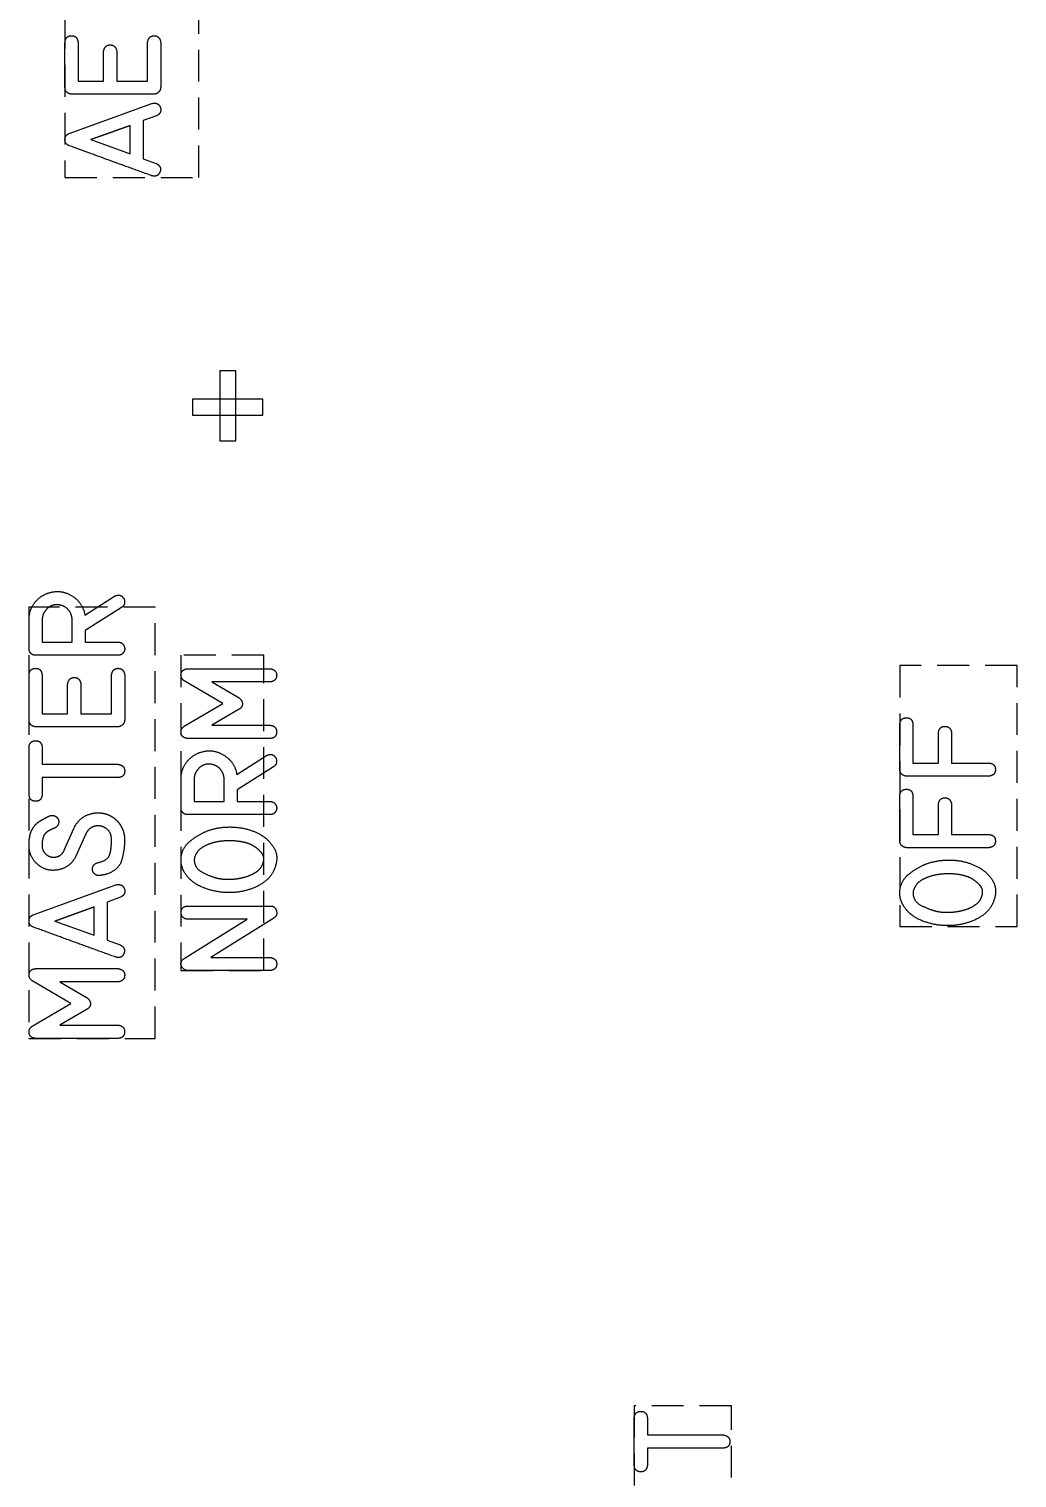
# Model space of a CAD drawing. Header units: millimetres. Extents: x -18.5 to 17.7, y -32.3 to 26.7.
# Drawn here: x 2.2 to 17.68, y -10.34 to 12.35 of the extents above; entities that cross this region are included whole.
import ezdxf

# ---------------------------------------------------------------- set-up
doc = ezdxf.new("R2010")
doc.units = ezdxf.units.MM
doc.linetypes.add('DASHED', pattern=[0.75, 0.5, -0.25])
doc.layers.get('0').update_dxf_attribs({"linetype": 'CONTINUOUS'})

msp = doc.modelspace()

# ---------------------------------------------------------------- linework, layer by layer
at = {"linetype": 'DASHED'}
for p, q in [((2.765, 16.286), (2.765, 10.022)), ((4.863, 10.022), (4.863, 16.286)), ((2.765, 10.022), (4.863, 10.022)), ((4.18, 3.293), (2.201, 3.293)), ((2.201, 3.293), (2.201, -3.46)), ((4.18, -3.46), (4.18, 3.293)), ((5.879, 2.54), (4.582, 2.54)), ((4.582, 2.54), (4.582, -2.398)), ((5.879, -2.398), (5.879, 2.54)), ((17.681, 2.377), (15.844, 2.377)), ((15.844, 2.377), (15.844, -1.709)), ((17.681, -1.709), (17.681, 2.377)), ((15.844, -1.709), (17.681, -1.709)), ((4.582, -2.398), (5.879, -2.398)), ((2.201, -3.46), (4.18, -3.46)), ((13.208, -9.212), (11.683, -9.212)), ((11.683, -9.212), (11.683, -12.588)), ((13.208, -12.588), (13.208, -9.212))]:
    msp.add_line(p, q, dxfattribs=at)
for p, q in [((2.765, 11.429), (2.765, 12.137)), ((2.97, 12.137), (2.97, 11.53)), ((4.059, 11.53), (4.059, 12.137)), ((4.265, 12.137), (4.265, 11.429)), ((3.37, 11.53), (3.37, 11.993)), ((3.578, 11.993), (3.578, 11.53)), ((2.97, 11.53), (3.37, 11.53)), ((3.578, 11.53), (4.059, 11.53)), ((2.833, 10.711), (4.127, 11.18)), ((4.161, 11.325), (2.868, 11.325)), ((4.199, 10.986), (3.989, 10.911)), ((3.989, 10.911), (3.989, 10.314)), ((3.784, 10.836), (3.169, 10.614)), ((3.169, 10.614), (3.784, 10.836)), ((3.784, 10.39), (3.784, 10.836)), ((3.169, 10.614), (3.784, 10.39)), ((3.989, 10.314), (4.194, 10.241)), ((3.077, 3.169), (3.542, 3.463)), ((3.074, 3.183), (3.077, 3.169)), ((3.653, 3.289), (3.083, 2.928)), ((2.202, 2.641), (2.202, 3.096)), ((2.408, 3.106), (2.408, 2.745)), ((2.877, 2.745), (2.877, 3.096)), ((2.408, 2.745), (2.877, 2.745)), ((3.083, 2.928), (3.083, 2.745)), ((3.083, 2.745), (3.598, 2.745)), ((3.598, 2.539), (2.304, 2.539)), ((4.687, 2.329), (5.98, 2.329)), ((2.202, 1.523), (2.202, 2.232)), ((2.406, 2.232), (2.406, 1.625)), ((2.807, 1.625), (2.807, 2.088)), ((3.014, 2.088), (3.014, 1.625)), ((3.495, 1.625), (3.495, 2.232)), ((3.701, 2.232), (3.701, 1.523)), ((5.238, 1.782), (4.633, 2.138)), ((5.98, 2.122), (5.065, 2.122)), ((5.065, 2.122), (5.495, 1.871)), ((2.406, 1.625), (2.807, 1.625)), ((3.014, 1.625), (3.495, 1.625)), ((4.633, 1.43), (5.238, 1.782)), ((5.495, 1.693), (5.067, 1.444)), ((3.597, 1.419), (2.304, 1.419)), ((5.067, 1.444), (5.98, 1.444)), ((15.844, 0.75), (15.844, 1.458)), ((16.05, 1.457), (16.05, 0.851)), ((5.98, 1.237), (4.687, 1.237)), ((16.45, 0.851), (16.45, 1.324)), ((16.656, 1.324), (16.656, 0.851)), ((2.202, 0.356), (2.202, 1.1)), ((2.408, 1.1), (2.408, 0.832)), ((5.458, 0.674), (5.923, 0.968)), ((2.408, 0.832), (3.599, 0.832)), ((5.455, 0.688), (5.458, 0.674)), ((6.034, 0.794), (5.463, 0.433)), ((16.05, 0.851), (16.45, 0.851)), ((16.656, 0.851), (17.24, 0.851)), ((3.599, 0.625), (2.408, 0.625)), ((2.408, 0.625), (2.408, 0.356)), ((4.583, 0.146), (4.583, 0.601)), ((4.789, 0.611), (4.789, 0.25)), ((5.258, 0.25), (5.258, 0.601)), ((17.24, 0.646), (15.948, 0.646)), ((4.789, 0.25), (5.258, 0.25)), ((5.463, 0.433), (5.463, 0.25)), ((5.463, 0.25), (5.979, 0.25)), ((15.844, -0.37), (15.844, 0.339)), ((16.05, 0.338), (16.05, -0.268)), ((5.979, 0.044), (4.685, 0.044)), ((16.45, -0.268), (16.45, 0.204)), ((16.656, 0.204), (16.656, -0.268)), ((2.754, -0.513), (2.903, -0.175)), ((2.903, -0.175), (2.908, -0.163)), ((2.908, -0.163), (2.915, -0.15)), ((2.915, -0.15), (2.921, -0.138)), ((2.202, -0.437), (2.204, -0.357)), ((2.409, -0.377), (2.407, -0.444)), ((2.417, -0.329), (2.409, -0.377)), ((3.091, -0.258), (2.943, -0.597)), ((16.05, -0.268), (16.45, -0.268)), ((16.656, -0.268), (17.24, -0.268)), ((2.746, -0.53), (2.75, -0.522)), ((2.75, -0.522), (2.754, -0.513)), ((2.943, -0.597), (2.937, -0.608)), ((17.24, -0.474), (15.948, -0.474)), ((3.269, -0.711), (3.276, -0.709)), ((2.269, -1.525), (3.563, -1.056)), ((3.635, -1.25), (3.426, -1.325)), ((3.426, -1.325), (3.426, -1.922)), ((3.22, -1.4), (2.605, -1.622)), ((2.605, -1.622), (3.22, -1.4)), ((3.22, -1.846), (3.22, -1.4)), ((4.688, -1.387), (5.981, -1.387)), ((6.035, -1.577), (5.049, -2.192)), ((2.605, -1.622), (3.22, -1.846)), ((4.633, -2.209), (5.621, -1.594)), ((5.621, -1.594), (4.688, -1.594)), ((3.426, -1.922), (3.63, -1.995)), ((5.049, -2.192), (5.981, -2.192)), ((2.306, -2.368), (3.599, -2.368)), ((5.981, -2.398), (4.688, -2.398)), ((2.857, -2.915), (2.252, -2.559)), ((3.599, -2.575), (2.684, -2.575)), ((2.684, -2.575), (3.114, -2.826)), ((2.252, -3.267), (2.857, -2.915)), ((3.114, -3.004), (2.686, -3.253)), ((2.686, -3.253), (3.599, -3.253)), ((3.599, -3.46), (2.306, -3.46)), ((11.683, -10.145), (11.683, -9.402)), ((11.89, -9.402), (11.89, -9.67)), ((11.89, -9.67), (13.08, -9.67)), ((13.08, -9.876), (11.89, -9.876)), ((11.89, -9.876), (11.89, -10.145))]:
    msp.add_line(p, q)
for points in [[(5.19, 5.895), (5.44, 5.895), (5.44, 6.995), (5.19, 6.995)], [(4.765, 6.3), (5.865, 6.3), (5.865, 6.55), (4.765, 6.55)]]:
    msp.add_lwpolyline(points, close=True)
for points in [[(2.765, 12.137), (2.773, 12.24), (2.868, 12.24)], [(2.868, 12.24), (2.963, 12.24), (2.97, 12.137)], [(3.37, 11.993), (3.385, 12.097), (3.474, 12.097)], [(3.474, 12.097), (3.563, 12.096), (3.578, 11.993)], [(4.059, 12.137), (4.074, 12.24), (4.162, 12.24)], [(4.162, 12.24), (4.25, 12.24), (4.265, 12.137)], [(2.868, 11.325), (2.771, 11.338), (2.765, 11.429)], [(4.265, 11.429), (4.253, 11.337), (4.161, 11.325)], [(4.127, 11.18), (4.23, 11.202), (4.26, 11.117)], [(4.26, 11.117), (4.29, 11.032), (4.199, 10.986)], [(2.765, 10.614), (2.765, 10.686), (2.833, 10.711)], [(2.833, 10.519), (2.766, 10.543), (2.765, 10.614)], [(3.478, 10.283), (3.155, 10.401), (2.833, 10.519)], [(4.123, 10.049), (3.8, 10.166), (3.478, 10.283)], [(4.194, 10.241), (4.286, 10.194), (4.254, 10.108)], [(4.254, 10.108), (4.222, 10.022), (4.123, 10.049)], [(2.306, 3.381), (2.41, 3.501), (2.571, 3.531)], [(2.571, 3.531), (2.743, 3.561), (2.893, 3.458)], [(2.893, 3.458), (3.042, 3.354), (3.074, 3.183)], [(3.542, 3.463), (3.625, 3.51), (3.681, 3.437)], [(3.681, 3.437), (3.706, 3.402), (3.698, 3.356)], [(2.202, 3.096), (2.202, 3.26), (2.306, 3.381)], [(2.509, 3.288), (2.418, 3.222), (2.408, 3.106)], [(2.713, 3.319), (2.6, 3.354), (2.509, 3.288)], [(2.831, 3.234), (2.786, 3.297), (2.713, 3.319)], [(2.877, 3.096), (2.877, 3.171), (2.831, 3.234)], [(3.698, 3.356), (3.69, 3.31), (3.653, 3.289)], [(3.598, 2.745), (3.662, 2.745), (3.69, 2.687)], [(2.232, 2.568), (2.202, 2.598), (2.202, 2.641)], [(2.304, 2.539), (2.262, 2.539), (2.232, 2.568)], [(3.679, 2.579), (3.649, 2.539), (3.598, 2.539)], [(3.69, 2.687), (3.718, 2.63), (3.679, 2.579)], [(2.202, 2.232), (2.21, 2.335), (2.305, 2.335)], [(2.305, 2.335), (2.399, 2.335), (2.406, 2.232)], [(3.495, 2.232), (3.511, 2.335), (3.599, 2.335)], [(3.599, 2.335), (3.686, 2.335), (3.701, 2.232)], [(4.586, 2.255), (4.603, 2.322), (4.687, 2.329)], [(5.98, 2.329), (6.082, 2.312), (6.082, 2.225)], [(2.807, 2.088), (2.822, 2.192), (2.911, 2.191)], [(2.911, 2.191), (3, 2.191), (3.014, 2.088)], [(4.633, 2.138), (4.57, 2.188), (4.586, 2.255)], [(6.082, 2.225), (6.081, 2.138), (5.98, 2.122)], [(5.495, 1.871), (5.543, 1.831), (5.545, 1.781)], [(5.545, 1.781), (5.548, 1.732), (5.495, 1.693)], [(2.304, 1.419), (2.208, 1.433), (2.202, 1.523)], [(3.701, 1.523), (3.689, 1.432), (3.597, 1.419)], [(4.586, 1.311), (4.57, 1.379), (4.633, 1.43)], [(5.98, 1.444), (6.081, 1.433), (6.081, 1.338)], [(15.844, 1.458), (15.852, 1.56), (15.948, 1.56)], [(15.948, 1.56), (16.043, 1.56), (16.05, 1.457)], [(16.45, 1.324), (16.458, 1.425), (16.549, 1.426)], [(16.549, 1.426), (16.641, 1.428), (16.656, 1.324)], [(2.202, 1.1), (2.21, 1.201), (2.305, 1.201)], [(2.305, 1.201), (2.401, 1.201), (2.408, 1.1)], [(4.687, 1.237), (4.603, 1.243), (4.586, 1.311)], [(6.081, 1.338), (6.081, 1.244), (5.98, 1.237)], [(4.687, 0.886), (4.791, 1.006), (4.952, 1.036)], [(4.952, 1.036), (5.124, 1.067), (5.273, 0.963)], [(5.273, 0.963), (5.423, 0.859), (5.455, 0.688)], [(5.923, 0.968), (6.006, 1.015), (6.062, 0.942)], [(6.062, 0.942), (6.087, 0.907), (6.079, 0.861)], [(3.599, 0.832), (3.703, 0.815), (3.701, 0.724)], [(3.701, 0.724), (3.7, 0.632), (3.599, 0.625)], [(4.583, 0.601), (4.583, 0.765), (4.687, 0.886)], [(4.89, 0.793), (4.799, 0.727), (4.789, 0.611)], [(5.094, 0.824), (4.981, 0.859), (4.89, 0.793)], [(5.212, 0.739), (5.167, 0.802), (5.094, 0.824)], [(5.258, 0.601), (5.258, 0.676), (5.212, 0.739)], [(6.079, 0.861), (6.071, 0.815), (6.034, 0.794)], [(15.948, 0.646), (15.852, 0.659), (15.844, 0.75)], [(17.24, 0.851), (17.341, 0.844), (17.342, 0.752)], [(17.342, 0.752), (17.344, 0.66), (17.24, 0.646)], [(2.305, 0.254), (2.211, 0.255), (2.202, 0.356)], [(2.408, 0.356), (2.4, 0.254), (2.305, 0.254)], [(5.979, 0.25), (6.042, 0.25), (6.071, 0.192)], [(15.844, 0.339), (15.852, 0.441), (15.948, 0.441)], [(15.948, 0.441), (16.043, 0.441), (16.05, 0.338)], [(16.45, 0.204), (16.458, 0.305), (16.549, 0.307)], [(16.549, 0.307), (16.641, 0.308), (16.656, 0.204)], [(2.361, -0.065), (2.436, -0.016), (2.524, 0.023)], [(2.524, 0.023), (2.532, 0.027), (2.543, 0.03)], [(2.543, 0.03), (2.579, 0.038), (2.608, 0.023)], [(2.608, 0.023), (2.626, 0.014), (2.636, 0.004)], [(2.636, 0.004), (2.645, -0.005), (2.649, -0.011)], [(2.935, -0.115), (3.031, 0.03), (3.199, 0.064)], [(3.199, 0.064), (3.265, 0.078), (3.334, 0.07)], [(3.334, 0.07), (3.434, 0.059), (3.518, 0)], [(3.518, 0), (3.603, -0.058), (3.649, -0.146)], [(4.613, 0.073), (4.583, 0.103), (4.583, 0.146)], [(4.685, 0.044), (4.643, 0.044), (4.613, 0.073)], [(6.06, 0.084), (6.03, 0.044), (5.979, 0.044)], [(6.071, 0.192), (6.099, 0.135), (6.06, 0.084)], [(2.218, -0.28), (2.225, -0.244), (2.242, -0.206)], [(2.242, -0.206), (2.285, -0.114), (2.361, -0.065)], [(2.52, -0.205), (2.476, -0.226), (2.446, -0.265)], [(2.607, -0.164), (2.564, -0.183), (2.52, -0.205)], [(2.665, -0.094), (2.655, -0.14), (2.607, -0.164)], [(2.649, -0.011), (2.676, -0.049), (2.665, -0.094)], [(2.921, -0.138), (2.925, -0.133), (2.928, -0.127)], [(2.928, -0.127), (2.932, -0.121), (2.935, -0.115)], [(3.126, -0.202), (3.107, -0.223), (3.091, -0.258)], [(3.234, -0.138), (3.169, -0.155), (3.126, -0.202)], [(3.359, -0.146), (3.298, -0.122), (3.234, -0.138)], [(3.493, -0.343), (3.493, -0.199), (3.359, -0.146)], [(3.649, -0.146), (3.699, -0.24), (3.699, -0.341)], [(4.719, -0.377), (4.854, -0.263), (5.014, -0.204)], [(5.014, -0.204), (5.217, -0.136), (5.435, -0.153)], [(5.435, -0.153), (5.653, -0.169), (5.833, -0.272)], [(2.351, -0.746), (2.202, -0.628), (2.202, -0.437)], [(2.204, -0.357), (2.211, -0.317), (2.218, -0.28)], [(2.407, -0.444), (2.408, -0.543), (2.492, -0.594)], [(2.429, -0.296), (2.424, -0.311), (2.417, -0.329)], [(2.446, -0.265), (2.435, -0.281), (2.429, -0.296)], [(3.465, -0.586), (3.496, -0.499), (3.493, -0.343)], [(3.699, -0.341), (3.699, -0.511), (3.655, -0.665)], [(4.583, -0.671), (4.583, -0.491), (4.719, -0.377)], [(5.18, -0.377), (5.044, -0.398), (4.934, -0.459)], [(5.454, -0.371), (5.317, -0.357), (5.18, -0.377)], [(5.675, -0.424), (5.591, -0.385), (5.454, -0.371)], [(5.83, -0.536), (5.757, -0.462), (5.675, -0.424)], [(5.833, -0.272), (5.945, -0.338), (6.023, -0.45)], [(6.023, -0.45), (6.102, -0.563), (6.078, -0.699)], [(15.948, -0.474), (15.852, -0.46), (15.844, -0.37)], [(17.24, -0.268), (17.341, -0.275), (17.342, -0.367)], [(17.342, -0.367), (17.344, -0.459), (17.24, -0.474)], [(2.492, -0.594), (2.545, -0.63), (2.611, -0.621)], [(2.611, -0.621), (2.692, -0.611), (2.737, -0.545)], [(2.937, -0.608), (2.849, -0.774), (2.687, -0.814)], [(2.737, -0.545), (2.739, -0.542), (2.742, -0.538)], [(2.742, -0.538), (2.744, -0.534), (2.746, -0.53)], [(3.276, -0.709), (3.435, -0.674), (3.465, -0.586)], [(3.655, -0.665), (3.612, -0.82), (3.422, -0.886)], [(4.633, -0.852), (4.583, -0.766), (4.583, -0.671)], [(4.795, -0.632), (4.791, -0.647), (4.791, -0.666)], [(4.791, -0.666), (4.791, -0.8), (4.936, -0.869)], [(4.934, -0.459), (4.825, -0.52), (4.795, -0.632)], [(5.87, -0.713), (5.903, -0.611), (5.83, -0.536)], [(16.275, -0.721), (16.478, -0.654), (16.696, -0.67)], [(16.696, -0.67), (16.915, -0.687), (17.095, -0.79)], [(2.687, -0.814), (2.5, -0.863), (2.351, -0.746)], [(3.228, -0.883), (3.188, -0.846), (3.197, -0.791)], [(3.197, -0.791), (3.209, -0.734), (3.269, -0.711)], [(3.321, -0.909), (3.268, -0.92), (3.228, -0.883)], [(3.372, -0.899), (3.347, -0.903), (3.321, -0.909)], [(3.422, -0.886), (3.398, -0.895), (3.372, -0.899)], [(4.958, -1.11), (4.734, -1.029), (4.633, -0.852)], [(4.936, -0.869), (5.081, -0.939), (5.183, -0.957)], [(5.574, -0.936), (5.677, -0.909), (5.76, -0.855)], [(5.76, -0.855), (5.843, -0.801), (5.87, -0.713)], [(6.078, -0.699), (6.04, -0.921), (5.847, -1.039)], [(15.844, -1.189), (15.844, -1.009), (15.98, -0.894)], [(15.98, -0.894), (16.116, -0.78), (16.275, -0.721)], [(16.442, -0.895), (16.305, -0.916), (16.196, -0.976)], [(16.715, -0.888), (16.579, -0.874), (16.442, -0.895)], [(16.937, -0.941), (16.852, -0.903), (16.715, -0.888)], [(17.095, -0.79), (17.207, -0.855), (17.285, -0.968)], [(3.563, -1.056), (3.667, -1.034), (3.697, -1.119)], [(3.697, -1.119), (3.727, -1.204), (3.635, -1.25)], [(5.418, -1.174), (5.182, -1.191), (4.958, -1.11)], [(5.183, -0.957), (5.258, -0.971), (5.364, -0.967)], [(5.364, -0.967), (5.47, -0.964), (5.574, -0.936)], [(5.847, -1.039), (5.654, -1.157), (5.418, -1.174)], [(16.196, -0.976), (16.087, -1.037), (16.057, -1.149)], [(17.091, -1.054), (17.018, -0.979), (16.937, -0.941)], [(17.132, -1.23), (17.164, -1.128), (17.091, -1.054)], [(17.285, -0.968), (17.363, -1.08), (17.34, -1.217)], [(15.894, -1.37), (15.844, -1.283), (15.844, -1.189)], [(16.057, -1.149), (16.052, -1.164), (16.052, -1.183)], [(16.052, -1.183), (16.052, -1.318), (16.197, -1.387)], [(17.022, -1.373), (17.105, -1.318), (17.132, -1.23)], [(17.34, -1.217), (17.301, -1.438), (17.109, -1.556)], [(2.202, -1.622), (2.201, -1.55), (2.269, -1.525)], [(4.585, -1.487), (4.586, -1.395), (4.688, -1.387)], [(4.688, -1.594), (4.583, -1.58), (4.585, -1.487)], [(5.981, -1.387), (6.058, -1.387), (6.079, -1.462)], [(6.079, -1.462), (6.1, -1.536), (6.035, -1.577)], [(16.22, -1.628), (15.996, -1.547), (15.894, -1.37)], [(16.197, -1.387), (16.342, -1.456), (16.445, -1.474)], [(16.445, -1.474), (16.519, -1.488), (16.625, -1.485)], [(16.625, -1.485), (16.732, -1.481), (16.835, -1.454)], [(17.109, -1.556), (16.916, -1.674), (16.68, -1.691)], [(16.835, -1.454), (16.939, -1.427), (17.022, -1.373)], [(2.269, -1.717), (2.203, -1.693), (2.202, -1.622)], [(2.915, -1.953), (2.592, -1.835), (2.269, -1.717)], [(16.68, -1.691), (16.444, -1.709), (16.22, -1.628)], [(3.56, -2.187), (3.237, -2.07), (2.915, -1.953)], [(3.63, -1.995), (3.722, -2.042), (3.69, -2.128)], [(3.69, -2.128), (3.659, -2.215), (3.56, -2.187)], [(4.588, -2.32), (4.564, -2.253), (4.633, -2.209)], [(5.981, -2.192), (6.083, -2.208), (6.083, -2.296)], [(2.252, -2.559), (2.189, -2.509), (2.205, -2.442)], [(2.205, -2.442), (2.222, -2.375), (2.306, -2.368)], [(3.599, -2.368), (3.701, -2.384), (3.701, -2.472)], [(3.701, -2.472), (3.7, -2.559), (3.599, -2.575)], [(4.688, -2.398), (4.612, -2.387), (4.588, -2.32)], [(6.083, -2.296), (6.083, -2.383), (5.981, -2.398)], [(3.114, -2.826), (3.162, -2.866), (3.165, -2.915)], [(3.165, -2.915), (3.167, -2.965), (3.114, -3.004)], [(2.205, -3.386), (2.189, -3.318), (2.252, -3.267)], [(2.306, -3.46), (2.222, -3.454), (2.205, -3.386)], [(3.599, -3.253), (3.7, -3.264), (3.7, -3.358)], [(3.7, -3.358), (3.7, -3.452), (3.599, -3.46)], [(11.683, -9.402), (11.691, -9.301), (11.787, -9.3)], [(11.787, -9.3), (11.882, -9.3), (11.89, -9.402)], [(13.08, -9.67), (13.184, -9.686), (13.182, -9.777)], [(13.182, -9.777), (13.181, -9.869), (13.08, -9.876)], [(11.787, -10.247), (11.692, -10.246), (11.683, -10.145)], [(11.89, -10.145), (11.882, -10.247), (11.787, -10.247)]]:
    msp.add_open_spline(points, degree=2)

doc.saveas('drawing.dxf')
